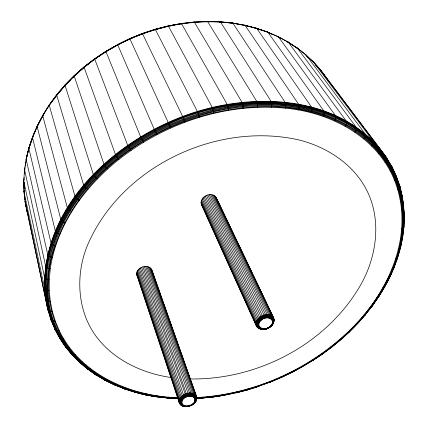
<?xml version="1.0" encoding="UTF-8"?>
<svg xmlns="http://www.w3.org/2000/svg" width="428" height="428" viewBox="0 0 428 428"><rect width="100%" height="100%" fill="white"/><g stroke="black" fill="none" stroke-linecap="round" stroke-linejoin="round"><path stroke-width="0.64" d="M194.959 400.715L196.222 400.244L196.623 399.222L195.831 401.271L194.638 401.566C192.723 406.9 180.076 408.162 182.141 400.667C184.019 395.279 196.789 394.038 194.638 401.566M195.008 399.083L196.281 398.259L196.618 396.756L152.026 270.469C149.222 262.819 135.403 267.045 136.757 274.872L179.428 403.16C180.215 404.503 182.414 407.114 184.04 405.514M396.596 176.898L391.957 166.765L396.596 176.898L395.916 178.845L394.402 180.076C416.064 234.025 388.25 294.261 348.269 331.663C307.577 370.311 253.018 394.429 196.912 397.521M195.082 399.88L196.377 399.233L196.725 397.821M236.422 391.909L236.326 392.733L235.999 392.685M395.638 258.929L397.366 258.293L397.591 256.923L396.44 260.058M269.656 326.618C277.633 320.577 266.96 314.462 261.615 319.989C253.67 326.034 264.322 332.107 269.656 326.618L270.336 326.949L272.245 324.82M397.703 189.465C399.073 188.876 400.619 187.17 399.602 185.661L396.258 176.063L399.934 186.49M399.581 249.941L400.485 246.769L400.581 247.528L397.58 257.998M400.068 199.095L401.603 198.084L402.315 196.318L399.822 186.052M402.802 234.624L402.662 237.326L400.581 247.528L399.923 248.475L398.468 248.968M401.507 208.912L403.048 208.008L403.754 206.767L401.988 195.5M400.496 238.936L402.545 237.701L403.904 227.097L404.134 217.349M402.047 218.863L403.572 218.061L404.278 216.894L403.438 205.526L403.572 208.067M85.584 66.147L84.145 66.859L84.134 67.399L115.41 154.39L117.037 157.119L119 159.36C165.599 122.831 225.92 102.576 285.246 108.198C330.197 112.243 376.833 136.5 394.402 180.076M243.067 108.354L242.927 105.374L242.045 102.356L194.275 21.989L207.393 21.4L207.757 21.737L256.72 101.334L257.512 104.346L257.442 107.321M403.898 217.601L403.55 227.857L402.315 238.043M403.904 227.097L404.289 216.477L403.834 213.144M330.86 346.75L331.828 347.038L312.242 360.617L311.809 360.178M266.136 318.009L265.558 314.65L209.212 194.66C204.6 195.152 199.662 199.796 201.454 204.686L256.169 325.585L258.175 328.03L260.128 327.591M189.465 405.525C189.984 406.402 187.512 407.001 188.304 405.814M50.311 268.618L49.263 279.746C47.513 279.816 45.208 279.307 44.587 277.44L23.733 181.071L24.54 169.649L45.614 266.072C46.256 267.949 48.519 268.57 50.311 268.618C56.876 224.614 84.856 186.592 119 159.36M177.69 397.671C130.717 396.387 80.282 374.639 59.155 330.368L57.224 330.678L55.298 329.897L51.044 320.064L47.824 309.685L45.726 299.306L44.635 288.536L23.947 191.637L23.711 180.728L24.182 177.55M24.439 173.768L24.61 171.243M270.555 325.831C271.491 326.521 272.684 325.125 272.534 324.199M107.749 168.889L105.625 166.797L103.94 164.138L74.221 76.168L74.279 75.59L74.723 75.633L76.195 74.333M225.053 394.274L224.737 395.215L213.203 397.024L196.377 398.484M339.789 339.399L340.624 339.757L340.902 339.399L340.849 339.137L339.843 339.966M266.382 328.918C262.155 329.309 267.077 329.924 266.366 328.303M292.372 371.948L302.296 366.614L291.843 372.467L281.105 377.598L270.095 382.183L269.945 381.428M402.957 233.346L403.192 231.42M403.422 229.499L403.658 227.578M403.914 226.696L402.545 237.701M209.212 194.66C212.021 194.253 215.327 195.345 216.493 198.127L273.674 317.902L273.465 319.449L272.229 320.433M265.178 328.581L264.798 329.351M271.09 313.002L273.963 319.02L273.299 323.472L272.331 324.948L271.304 324.964M196.222 400.244C196.72 388.94 174.036 397.393 181.991 405.551L183.227 405.091M196.42 400.025C196.885 389.068 175.293 395.911 180.884 404.829L182.569 404.546M196.554 399.779L196.789 398.115M193.445 403.192L194.382 403.246L194.612 402.502M24.466 170.312L26.236 158.772L28.911 147.831L29.404 147.366M25.043 167.434L24.744 169.349L25.043 169.087M25.241 166.16L25.439 164.882M25.637 163.603L25.937 161.688M26.14 160.409L26.338 159.136M190.829 405.038L190.936 405.525L189.561 406.033M272.454 321.273L273.733 320.47L273.963 319.02M74.279 75.59L65.051 84.99L65.072 85.477L93.336 174.426L95.075 177.015L97.343 178.958M348.269 331.663L349.184 331.951L349.467 331.272L347.552 333.021M236.24 392.818L247.668 389.844L247.721 388.966M273.824 321.744L272.331 324.948M168.033 26.274L168.151 25.931L181.221 23.497L194.43 21.983M271.534 107.278L271.807 104.309L271.101 101.318L220.543 22.074L220.153 21.742L207.029 21.534L220.356 21.849L232.837 23.101L285.096 102.287L285.717 105.261L285.246 108.198M213.647 396.06L213.042 397.018L224.855 395.124M400.244 248.203L402.309 237.824M400.464 247.882L402.673 236.941M272.272 323.108L273.69 322.493L273.984 320.224M189.679 396.237L189.529 392.952L145.643 266.435M191.648 404.567C192.354 405.444 194.483 403.786 192.605 403.92M194.125 402.395L195.211 402.283L195.446 401.175M356.262 323.563L357.257 323.777L357.599 323.038M65.666 84.846L65.174 84.856L56.742 94.743L56.742 95.257L83.669 185.18L85.456 187.694L87.847 189.47M156.996 134.713L154.176 129.203L117.609 44.608L129.796 38.627L142.342 33.518L155.236 29.286L197.388 111.462L199.325 117.32M59.155 330.368L55.282 321.086L52.312 311.338C50.734 311.718 48.38 311.509 47.824 309.685L26.541 208.088M270.336 326.949L270.346 326.393M52.43 257.292C50.611 257.121 48.396 256.388 47.733 254.505L26.167 159.414L28.911 147.831M26.167 159.414C30.169 139.758 38.659 121.279 49.712 104.619L49.306 104.892C40.403 118.208 33.347 132.75 28.826 148.131L50.969 242.804L52.879 244.912L55.64 245.843M195.831 401.271L196.195 400.351M79.314 200.352L76.815 198.742L74.986 196.308L49.29 105.427L49.306 104.892L56.887 94.593L61.659 89.179M28.013 214.947L27.108 211.935L25.15 201.23L25.402 202.476M363.736 315.115L364.806 315.254L365.228 314.746L357.257 323.777M267.318 317.892L267.505 316.351L267.136 314.494L210.592 194.585M23.947 191.637L24.214 190.599M71.802 211.518L69.208 210.073L67.351 207.719L42.747 115.908L42.779 115.351L43.565 114.972M365.025 315.152L372.189 306.1L372.237 305.549M65.334 222.876L62.67 221.608L60.787 219.329L37.145 126.624L37.37 125.832L32.507 137.5L55.319 231.056L57.218 233.244L59.947 234.341M397.773 256.286L399.217 251.215M397.366 258.293L400.587 247.154M32.48 137.179L35.856 129.877M26.151 159.082L26.236 158.772M202.251 397.248L201.845 398.131L201.128 397.901M370.653 306.357L372.034 306.293L378.609 296.93L384.478 286.894L378.689 296.668L372.258 305.854L364.806 315.254M384.483 287.22L378.443 297.139L376.982 297.31M187.148 405.958L186.865 406.536L186.389 406.375M393.76 267.912L389.512 277.847L384.398 287.504L382.675 288.012M387.709 278.494L389.314 278.093L394.022 267.334M32.753 136.666L29.109 147.574L26.44 158.494L26.739 158.258M29.607 146.761L32.838 137.083M228.515 110.365L228.161 107.407L227.188 104.389L181.499 23.61L168.151 25.931L155.161 29.281L155.118 29.602L149.661 31.41M298.487 110.06L299.145 107.171L298.605 104.229L245.142 25.466L232.613 22.989L219.939 21.748L219.516 22.112M393.915 266.96L394.605 265.082M397.692 257.303L393.712 268.27L392.037 268.784M393.915 267.998L397.692 257.661M181.023 23.856L181.349 23.492M264.006 328.704L263.327 329.507L261.722 329.405L261.24 328.848M196.013 401.09L196.623 399.506M273.203 322.717L273.551 321.883M271.882 324.05L272.818 323.959C277.178 308.54 247.282 321.615 261.112 329.095L261.84 328.458M272.818 323.959L273.037 323.835C277.579 307.786 246.464 321.396 260.855 329.18L261.112 329.095M273.85 322.011L273.037 323.835M190.802 396.242L191.209 394.402L191.027 392.963L146.959 266.516M36.369 128.678L37.14 126.875M311.167 112.837L311.996 110.007L311.536 107.096L256.795 28.462L244.158 25.236M389.025 278.291C401.068 253.633 406.798 225.294 401.603 198.084C396.403 170.494 379.181 146.001 356.032 130.39C296.213 91.506 216.718 101.179 155.942 132.782C95.193 164.55 38.841 228.231 48.209 301.178C55.223 354.812 105.925 390.373 156.776 396.703L157.611 395.814M394.022 267.682L389.314 278.093M268.452 317.94L268.875 316.41L268.64 314.564L211.919 194.713M272.465 322.177L273.749 321.562L274.08 320.502M190.936 405.525L190.588 405.107M312.242 360.617L312.515 360.649L302.243 366.812L301.756 366.218M236.636 392.519L247.668 389.844L258.977 386.302L258.908 385.468M273.69 322.493L274.059 319.304M37.113 126.314L42.95 115.159M37.648 125.677L40.43 120.354M41.051 119.171L43.212 115.03M323.21 116.486L324.205 113.725L323.814 110.863L267.923 32.277L256.329 28.114M389.603 277.21L383.937 287.9L378.181 297.289L371.793 306.416M384.216 287.728L389.608 277.547M194.125 22.112L192.702 22.502M186.036 405.953L185.565 406.536L184.923 406.37M168.541 397.12L167.813 398.013L166.85 397.778M262.883 328.661C262.412 329.929 260.401 329.581 259.855 328.576M143.712 142.198L140.619 136.853L105.855 51.339L106.149 51.472M195.211 402.283L196.201 400.619M195.371 402.133L196.136 400.87M334.546 120.964C335.541 119.401 336.349 117.229 335.365 115.48L278.451 36.872L277.248 36.573M322.289 353.64L322.305 354.154L312.483 360.724M42.709 115.603L49.461 104.721M272.138 325.029L273.332 323.242M191.851 396.398L192.456 395.001L192.429 393.172L148.2 266.788M269.496 318.154L270.143 316.672L270.031 314.848L213.155 195.05M372.617 305.009L374.511 302.302M375.645 300.681L377.919 297.433M345.112 126.228C346.193 124.762 347.124 122.622 346.134 120.889L288.328 42.206L277.933 36.514M49.247 105.128C61.589 87.152 77.19 71.529 94.839 58.759L93.983 59.685M50.493 103.555L57.117 94.518M49.29 105.427C89.281 47.246 162.988 14.167 233.035 23.326M53.928 99.296L54.709 98.237M146.911 393.867L145.359 394.819L134.242 391.85L145.359 394.819L156.215 396.788L167.557 398.115M354.86 132.215C356.016 130.856 357.059 128.748 356.064 127.041L297.503 48.22L287.45 41.8L298.166 49.033M131.016 150.437L127.667 145.269L94.663 58.978L105.893 51.285M184.987 405.808C183.96 407.253 181.723 405.685 180.953 404.754L180.076 404.027L180.884 404.829M62.488 88.211L65.382 84.814M60.311 91.137L61.958 89.206M63.194 87.751L64.018 86.782M194.633 402.748L195.227 402.058M194.2 403.315C203.915 387.773 168.916 398.313 184.345 406.365M194.382 403.246L195.478 401.94M271.539 325.344L272.203 324.585M271.266 326.034L272.55 324.649M192.798 396.697L193.606 395.365L193.686 393.573L149.319 267.238M270.421 318.523L271.272 317.121L271.266 315.345L214.257 195.575M358.867 321.61L360.553 319.7M362.243 317.79L363.934 315.885M357.46 323.696L365.17 314.981M136.495 391.267L134.788 392.198M363.752 138.875C364.966 137.623 366.111 135.558 365.116 133.873L305.934 54.864L296.952 47.84L305.934 54.864M65.051 84.99L74.178 75.697L84.145 66.859M67.025 83.465L70.197 80.239M72.91 77.479L74.723 75.633M353.533 327.158L356.24 324.408M357.631 323.322C346.926 334.803 334.974 345.07 322.188 354.159L321.524 353.678M349.366 331.893L357.583 323.541M371.75 146.141C373.013 145.001 374.254 142.989 373.248 141.326L313.59 62.076L310.717 59.802M126.404 388.019L124.543 388.913L114.356 384.825L104.625 379.973L95.663 374.693L86.857 368.005M24.005 180.076L24.31 179.781M231.885 23.347L232.837 23.101M343.245 336.948L345.637 334.766M340.399 339.714C387.65 300.071 422.447 229.729 391.219 170.135C354.625 103.426 264.841 95.091 198.977 115.934C122.975 139.378 46.213 205.087 47.834 290.628C49.589 353.544 109.675 394.482 168.065 397.81M342.812 337.655L345.685 335.038M347.119 333.728L349.51 331.545M340.784 339.714L349.478 331.754M74.156 75.895C100.35 51.216 133.295 33.956 168.381 26.049L212.267 107.428L213.898 113.361M77.666 73.028L79.629 71.294M81.101 69.994L83.059 68.255M378.823 153.957C380.123 152.93 381.45 150.966 380.444 149.335L320.438 69.807L313.59 62.076L305.688 54.623M260.914 328.094L259.732 328.747L258.619 328.099M271.202 319.037L272.213 317.747L272.304 316.035L215.204 196.281M270.416 326.607L271.587 325.574M270.218 326.955L271.587 325.762M193.606 397.13L194.585 395.889L194.761 394.151L150.292 267.853M193.226 404.166L194.601 402.962M194.515 403.128L192.108 404.915M116.7 384.125L115.453 384.927L114.356 384.825M334.803 344.112L335.809 343.283M336.82 342.454L338.329 341.207M331.416 347.108L340.902 339.399M331.754 347.145L340.881 339.597M384.965 162.26C386.297 161.34 387.693 159.441 386.682 157.836C342.165 93.32 249.711 90.918 182.67 116.459C111.762 143.193 42.495 207.478 44.635 288.536L45.882 299.739L47.979 310.118M107.423 379.577C106.583 380.562 104.555 380.813 104.25 379.229M84.065 66.95L94.839 58.759M86.633 65.34L89.784 62.916M331.828 347.038L322.188 354.159M390.159 170.986L391.962 169.135L392.182 167.161L386.682 157.836L377.849 146.125M98.638 374.382L97.193 375.105L95.963 374.944L87.012 368.422M271.807 319.679L272.952 318.534L273.112 316.897L215.953 197.137M194.259 397.687L195.377 396.563L195.628 394.889C190.706 390.785 182.435 393.594 179.487 398.859C178.15 400.763 179.15 405.273 182.087 403.898M268.64 327.308C271.662 327.249 275.199 321.07 271.785 318.453C267.789 315.671 262.043 317.795 259.266 321.38C253.724 328.517 266.109 331.556 269.003 327.302M270.432 326.773L266.344 328.993M268.928 327.661L270.405 326.89M192.279 404.551L193.536 403.706M191.979 404.856C201.353 399.586 191.166 391.941 184.73 397.136C176.106 401.705 184.19 409.666 190.931 405.423M322.359 353.892L312.499 360.483L302.125 366.7L291.709 372.301L291.404 371.788M312.387 360.718L322.364 354.063M94.652 58.807L105.989 51.328L117.802 44.796M95.588 58.508L96.701 57.769M98.365 56.657L101.147 54.805M103.367 53.323L105.037 52.216M90.388 368.551L88.853 369.225L87.248 368.765M105.855 51.339L117.684 44.624M106.706 51.157L107.813 50.52M108.921 49.883L110.033 49.247M111.141 48.61L116.138 45.748M82.738 362.093L81.111 362.709L79.758 362.463L72.027 354.651L69.86 351.789M291.709 372.301L302.334 366.769M194.729 398.34L195.944 397.361L196.254 395.766L151.662 269.496M268.597 327.757L266.612 328.624M190.802 405.455L192.29 404.728M190.872 405.546L192.263 404.851M259.512 326.955L258.025 327.361L256.902 326.837M117.609 44.608L129.818 38.659L170.761 128.036M124.719 41.425L128.181 39.74M196.447 397.922C277.772 393.166 359.616 345.059 392.562 268.752C406.916 234.646 406.691 193.13 385.516 161.827C363.436 128.705 324.066 111.366 285.439 107.503C188.133 98.697 77.843 159.323 51.708 257.207C42.26 294.448 53.158 336.579 82.192 362.388C108.145 386.061 143.546 396.847 178.15 398.099M291.698 372.034L281.025 377.41L270.095 382.183M280.789 376.865L281.084 377.555L291.789 372.264M75.735 355.026L74.023 355.577L72.61 355.283L65.832 347.21L59.743 338.034L54.88 329.095L54.463 327.142M69.432 347.365L67.64 347.846L65.832 347.21L59.899 338.462L59.46 336.734M129.796 38.627L142.39 33.539L182.67 116.459L184.907 122.226M131.096 38.413L132.878 37.685M136.441 36.236L139.41 35.026M140.598 34.545L142.38 33.817M266.286 329.004L267.741 328.415M259.079 326.206C254.986 327.88 255.152 321.364 257.33 319.523C260.786 314.184 272.476 311.568 274.086 319.598M258.689 385.928L270.116 382.001M258.817 386.147L270.148 382.156M63.89 339.137L61.455 339.49L59.899 338.462M155.733 396.456L156.776 396.703M142.989 33.619L147.232 32.212M259.01 386.067C244.206 390.983 228.985 394.691 213.524 396.804M247.577 389.822L259.015 386.233M401.699 228.884L403.781 227.487L404.15 217.306L403.625 207.195L402.079 196.126M236.128 392.802L247.726 389.764M156.413 29.27L158.349 28.772M159.639 28.435L163.512 27.44M187.903 406.183C195.922 406.044 198.817 394.065 188.513 396.082C180.514 396.398 178.332 408.168 188.293 406.054M187.994 406.333L189.529 406.054M181.798 403.16L180.252 403.208L179.043 402.181M264.552 329.18L265.585 328.934M55.282 321.086L53.291 321.305L51.312 320.449C23.214 235.844 95.77 155.102 168.669 123.355C240.504 90.26 348.847 90.062 392.294 167.616M258.844 325.371L257.212 325.44L255.853 324.467M224.299 394.878L224.604 395.205L236.326 392.733M168.076 26.044L181.499 23.61M169.98 25.91L171.28 25.669M224.946 394.932L213.47 396.729L196.923 398.19M186.512 406.514L187.501 406.391M186.629 406.595L188.213 406.37M52.312 311.338L50.295 301.168C48.653 301.451 46.304 301.146 45.726 299.306L25.081 201.941L23.925 191.284M181.707 402.357L180.14 402.24L178.92 401.116L136.612 273.829M181.114 23.62L194.596 22.096L207.58 21.512M181.675 23.781L182.97 23.631M185.565 23.331L186.865 23.182M258.817 324.472L257.18 324.344L255.816 323.268L201.042 202.46M204.985 397.5L206.275 397.366M201.31 398.115L203.878 397.847M205.162 397.708L208.377 397.377M209.667 397.243L212.234 396.97M201.492 398.222L213.342 396.927M265.002 329.244L262.321 329.335L260.459 328.918M264.905 329.335L263.011 329.335M49.263 279.746L49.268 290.617L46.513 290.328L44.79 288.975C42.666 207.906 111.965 143.637 182.874 116.892C249.915 91.357 342.379 93.721 386.907 158.237M260.385 329.143L260.855 329.18M196.752 398.393L201.845 398.131M244.436 25.124L256.581 28.232M185.073 406.514L186.865 406.536M181.825 401.523L180.279 401.218L179.07 399.993L136.703 272.754M189.936 378.946C258.999 380.182 329.458 342.732 362.644 281.346C376.988 253.804 381.15 219.575 367.144 191.049C354.068 164.684 327.725 147.376 299.782 140.143C216.536 120.851 119.872 167.07 86.852 246.79C75.044 276.975 77.452 313.526 98.354 339.217C115.731 360.601 142.037 372.804 168.835 377.186L170.826 377.405M258.999 323.531L257.399 323.204L256.051 322.017L201.197 201.278M263.482 329.48L261.722 329.405M167.514 397.821L177.936 398.398M167.064 397.997L178.374 398.645M167.305 398.11L178.578 398.778M219.725 21.871L221.683 22.069M222.988 22.197L225.604 22.459M226.91 22.593L230.173 22.919M156.386 396.537L158.349 396.767M160.307 397.002L161.618 397.157M163.582 397.393L164.887 397.548M155.963 396.676L167.813 398.013M182.141 400.667L180.659 400.185L179.487 398.859L137.03 271.668M184.334 406.102L183.409 405.969L185.394 406.6M183.553 406.177L184.468 406.306M183.724 406.327L185.565 406.536M181.242 405.241L181.991 405.551M304.998 54.41L313.012 61.669L321.733 71.941M232.377 22.994L244.939 25.236M232.131 23.112L245.142 25.466L256.795 28.462L267.923 32.277M259.384 322.589L257.865 322.059L256.565 320.759L201.588 200.095M146.767 394.83L148.045 395.065M149.329 395.295L152.529 395.879M153.812 396.109L155.091 396.344M145.087 394.702L156.493 396.799M260.176 329.014L262.118 329.426M134.494 392.075L145.659 394.835M246.089 25.734L249.947 26.723M251.236 27.055L255.093 28.05M182.649 399.827L180.969 398.907L180.161 397.735L137.581 270.614M184.126 406.418L182.312 405.798L180.953 404.754M133.638 391.652L123.965 388.549L124.543 388.913M124.232 388.779L135.109 392.214M124.361 388.421L127.383 389.394M262.487 30.532L255.735 28.211L267.698 32.047M259.962 321.663L258.566 320.936L257.33 319.523L202.209 198.95M258.769 328.351L259.994 328.827M258.956 328.544L260.609 329.196M114.479 384.515L116.33 385.254M117.572 385.751L120.664 386.992M121.9 387.484L123.756 388.228M124.89 388.934L113.859 384.264M142.39 33.539L155.123 29.382L168.381 26.049M278.216 36.642L267.12 31.907L278.451 36.872M267.949 32.512L273.182 34.796M269.03 327.757L267.741 328.463L267.532 328.051M183.328 399.03L182.109 398.19L181.071 396.67L138.346 269.624M105.582 380.219L111.494 383.108M115.052 384.997L105.652 380.401L95.995 374.687M104.913 380.214L114.683 384.965M181.076 405.022L182.981 406.065M325.863 77.559L326.206 77.741L320.181 69.561L313.339 61.835M278.189 36.803L288.328 42.206M280.137 38.129L281.292 38.75M260.711 320.791L258.33 318.357L203.032 197.88M105.261 380.358L95.663 374.693M259.448 328.747C248.957 320.85 272.968 308.727 273.936 321.321M257.57 327.425L259.186 328.677M287.793 41.837L297.503 48.22M96.739 375.153C57.095 351.276 37.835 301.018 49.648 256.533C63.146 201.353 106.502 158.018 155.583 132.092C210.202 103.795 277.874 93.4 335.691 118.294C375.067 134.734 404.551 174.324 403.914 217.697M96.327 375.099L87.938 369.187L79.191 361.847L75.012 357.38M184.168 398.291L182.189 395.681L139.287 268.725M299.22 49.857L300.269 50.686M301.323 51.515L302.371 52.339M180.199 404.3L181.707 405.514M79.431 362.2L87.558 369.022M79.041 361.43L80.015 362.254M261.615 319.989L259.534 317.292L204.044 196.917M306.427 55.758L308.337 57.555M80.154 362.644C47.353 333.786 38.055 284.995 52.302 244.538C69.058 194.585 109.424 155.631 155.236 131.412C206.526 104.844 268.64 94.224 324.28 113.035C362.142 125.607 394.969 157.039 402.186 197.217M79.758 362.463L72.027 354.651M258.175 328.03L256.747 326.58L201.133 203.605M202.77 206.51L201.454 204.686M315.613 64.965L316.469 65.928M318.603 68.336L320.438 69.807L326.083 77.484M185.137 397.639L183.478 394.814L140.395 267.944M65.425 346.423L69.052 350.816M65.58 346.846L72.61 355.283M357.375 118.979L326.462 77.998L327.843 80.282M358.177 120.043L363.8 127.496M364.603 128.561L377.047 145.06M389.956 164.111L390.759 165.171M180.611 404.706C175.314 396.06 194.938 388.795 196.714 398.698M322.482 72.963L323.985 75.007M262.642 319.293L260.898 316.362L205.199 196.094M195.628 394.889L196.618 396.756L196.789 398.409M55.298 329.897L50.895 319.63L50.199 316.362M137.73 276.718L136.757 274.872M66.174 347.499C41.12 314.901 40.066 269.175 56.159 232.404C77.382 183.024 120.643 145.809 168.942 123.96C245.126 87.585 369.541 92.651 399.929 186.945M257.378 327.211C252.675 318.346 270.913 310.193 274.038 319.898M257.116 327.046C251.969 318.389 268.993 309.808 273.77 318.191M273.797 318.496C269.159 310.819 254.296 317.533 256.543 326.066M60.155 338.832L54.88 329.095M186.207 397.093L141.62 267.307M281.084 377.555L280.923 377.175M216.803 199.207L230.301 227.509M230.879 228.713L233.747 234.731M235.186 237.743L252.135 273.267M253.569 276.274L266.211 302.767M266.783 303.971L270.517 311.798M207.826 194.943L263.958 315.019L264.937 318.288M206.478 195.425L263.76 318.721M267.527 327.875L267.698 328.292M179.744 403.674C177.064 395.231 193.114 389.33 196.687 397.361M196.687 397.05C193.076 389.32 178.444 394.322 179.172 402.459M50.895 319.63L51.044 320.064M151.079 268.613L196.5 397.195M144.284 266.537L187.978 393.139L188.513 396.382M142.931 266.831L187.346 396.67M139.207 281.153L151.212 317.255M152.898 322.321L156.482 333.091M166.171 362.227L171.858 379.326M378.566 295.999L378.673 296.353M27.269 212.176L27.991 214.583M399.602 185.661L402.309 196.762M25.659 203.723L26.29 206.842M25.059 201.588L27.087 211.576M402.208 195.896L403.754 206.767M24.161 192.226L23.845 182.371M24.3 193.51L24.583 196.083M24.728 197.367L25.006 199.94M49.268 290.617L50.295 301.168M23.711 180.728L23.733 181.071M403.658 205.916L404.278 216.894M24.048 182.05L24.177 188.625M258.603 323.52C257.544 332.005 271.282 329.464 272.647 323.076C273.813 314.532 259.908 317.057 258.603 323.52"/></g></svg>
